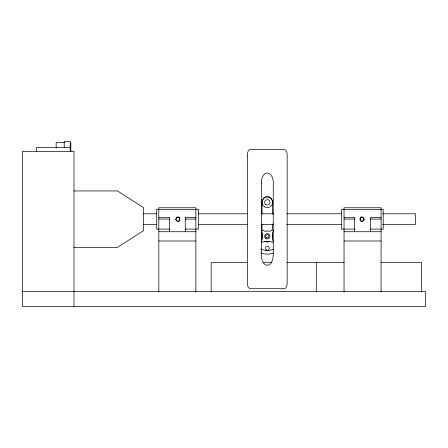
<?xml version="1.0" encoding="UTF-8"?>
<svg xmlns="http://www.w3.org/2000/svg" width="448" height="448" viewBox="0 0 448 448"><rect width="100%" height="100%" fill="white"/><g stroke="black" fill="none" stroke-linecap="round" stroke-linejoin="round"><path stroke-width="0.67" d="M364.073 219.195C358.999 227.153 358.999 211.238 364.073 219.195A2.038 1.994 0 0 1 362.018 221.206A2.038 1.994 0 0 1 359.979 219.195A2.038 1.999 -89.2 0 1 362.023 217.14A2.038 1.999 -89.2 0 1 364.017 219.167M272.222 238.084L272.39 237.513A7.179 7.179 0 0 0 272.597 235.805L272.597 233.716M269.735 241.31L268.268 241.898A4.542 4.542 0 0 1 266.342 241.898L264.874 241.31M64.54 142.626L56.157 142.626L56.157 147.521M70.218 147.566L36.434 147.566L36.434 151.682M73.853 190.943L117.482 190.943L143.601 207.693L143.601 230.602L117.482 247.352L73.853 247.352M158.799 209.244L156.71 209.244L156.71 229.09L169.4 229.09M195.72 209.244L198.503 209.244L198.503 229.09L185.276 229.09M344.182 209.244L341.393 209.244L341.393 229.09L354.626 229.09M381.097 209.244L383.191 209.244L383.191 229.09L370.502 229.09M158.816 209.322L195.86 209.322M344.042 209.322L381.086 209.322M143.606 213.791L156.884 213.791M198.117 213.791L247.744 213.791M261.022 213.791L273.605 213.791M286.882 213.791L341.398 213.791M382.631 213.791L415.481 213.791L415.481 224.375L382.631 224.375M158.816 217.347L169.4 217.347L169.4 231.734M195.86 217.347L185.276 217.347L185.276 231.734M344.042 217.347L354.626 217.347L354.626 231.734M381.086 217.347L370.502 217.347L370.502 231.734M158.816 219.066L169.4 219.066M185.276 219.066L195.86 219.066M344.042 219.066L354.626 219.066M370.502 219.066L381.086 219.066M143.606 224.375L156.884 224.375M198.117 224.375L247.744 224.375M261.022 224.375L273.605 224.375M286.882 224.375L341.398 224.375M158.816 231.734L195.86 231.734M344.042 231.734L381.086 231.734M158.816 240.996L195.86 240.996M344.042 240.996L381.086 240.996M247.369 262.556L211.165 262.556L211.165 291.547M263.385 262.556L271.74 262.556M287.056 262.556L344.148 262.556M381.052 262.556L421.434 262.556L421.434 291.547M22.4 291.547L425.6 291.547L425.6 306.488L22.4 306.488L22.4 151.374L73.998 151.374L73.998 306.488M262.382 238.084L262.214 237.513A7.179 7.179 0 0 1 262.013 235.805L262.013 232.322M262.119 237.339L262.186 237.658A3.959 3.959 0 0 1 261.386 240.761A0.661 0.661 0 0 0 261.436 241.64L261.946 242.15A0.661 0.661 0 0 0 262.825 242.2A3.959 3.959 0 0 1 265.927 241.399L266.246 241.466A5.292 5.292 0 0 0 268.514 241.438M175.834 219.369C181.608 226.856 180.169 211.014 175.834 219.369A2.038 1.994 0 0 0 177.979 221.2A2.038 1.994 0 0 0 179.917 219.195A2.038 1.999 -89.2 0 0 177.974 217.14A2.038 1.999 -89.2 0 0 175.89 218.971M381.086 292.034L381.086 207.76L344.042 207.76L344.042 292.034M316.299 262.556L316.299 291.547M272.597 214.206L272.597 202.367A7.179 7.179 0 0 0 272.39 200.659L271.046 197.988L268.268 196.274A4.542 4.542 0 0 0 266.342 196.274L263.564 197.988L262.214 200.659A7.179 7.179 0 0 0 262.013 202.367L262.013 214.206M272.597 223.961L272.597 229.538M262.013 223.961L262.013 230.927M195.86 292.034L195.86 207.76L158.816 207.76L158.816 292.034M70.829 142.626L70.829 151.715M70.218 151.754L70.218 141.512L64.221 141.512L64.221 147.655M273.431 249.178A14.274 14.274 0 0 1 260.747 248.965M272.457 237.496A5.292 5.292 0 0 0 272.49 235.228L272.429 234.948A3.959 3.959 0 0 1 273.224 231.801A0.661 0.661 0 0 0 273.174 230.922L272.664 230.412A0.661 0.661 0 0 0 271.785 230.362A3.959 3.959 0 0 1 268.682 231.162L268.38 231.101A5.292 5.292 0 0 0 266.084 231.129M262.114 237.339A5.292 5.292 0 0 1 262.147 235.066M272.423 237.658A3.959 3.959 0 0 0 273.224 240.761A0.661 0.661 0 0 1 273.174 241.64L272.664 242.15A0.661 0.661 0 0 1 271.785 242.2A3.959 3.959 0 0 0 268.682 241.399M262.186 234.903A3.959 3.959 0 0 0 261.386 231.801A0.661 0.661 0 0 1 261.436 230.922L261.946 230.412A0.661 0.661 0 0 1 262.825 230.362A3.959 3.959 0 0 0 265.927 231.162M273.33 253.098A17.858 17.858 0 0 1 260.73 252.89M247.458 156.234L247.458 280.974C247.363 283.825 247.178 289.246 251.429 288.714L283.181 288.714C287.431 289.246 287.241 283.825 287.151 280.974L287.151 157.198C287.241 154.347 287.431 148.926 283.181 149.458L251.429 149.458C247.632 148.876 247.285 153.552 247.458 156.234M261.374 183.232L261.352 253.898C261.094 268.996 273.515 268.996 273.258 253.898L273.258 184.274C274.142 170.677 261.503 168.426 261.374 183.232M264.258 206.696A5.292 5.292 0 0 0 272.574 202.832A5.292 5.292 0 0 0 265.076 197.562A5.292 5.292 0 0 0 264.258 206.696M265.759 204.562A2.688 2.688 0 0 0 269.982 202.602A2.688 2.688 0 0 0 266.174 199.926A2.688 2.688 0 0 0 265.759 204.562M266.314 249.911A1.982 1.982 0 0 0 269.287 248.192A1.982 1.982 0 0 0 266.314 246.473A1.982 1.982 0 0 0 266.314 249.911M265.759 238.476A2.677 2.677 0 0 0 269.97 236.527A2.677 2.677 0 0 0 266.179 233.856A2.677 2.677 0 0 0 265.759 238.476M266.476 237.714A1.652 1.652 0 0 0 268.957 236.286A1.652 1.652 0 0 0 266.476 234.853A1.652 1.652 0 0 0 266.476 237.714"/></g></svg>
